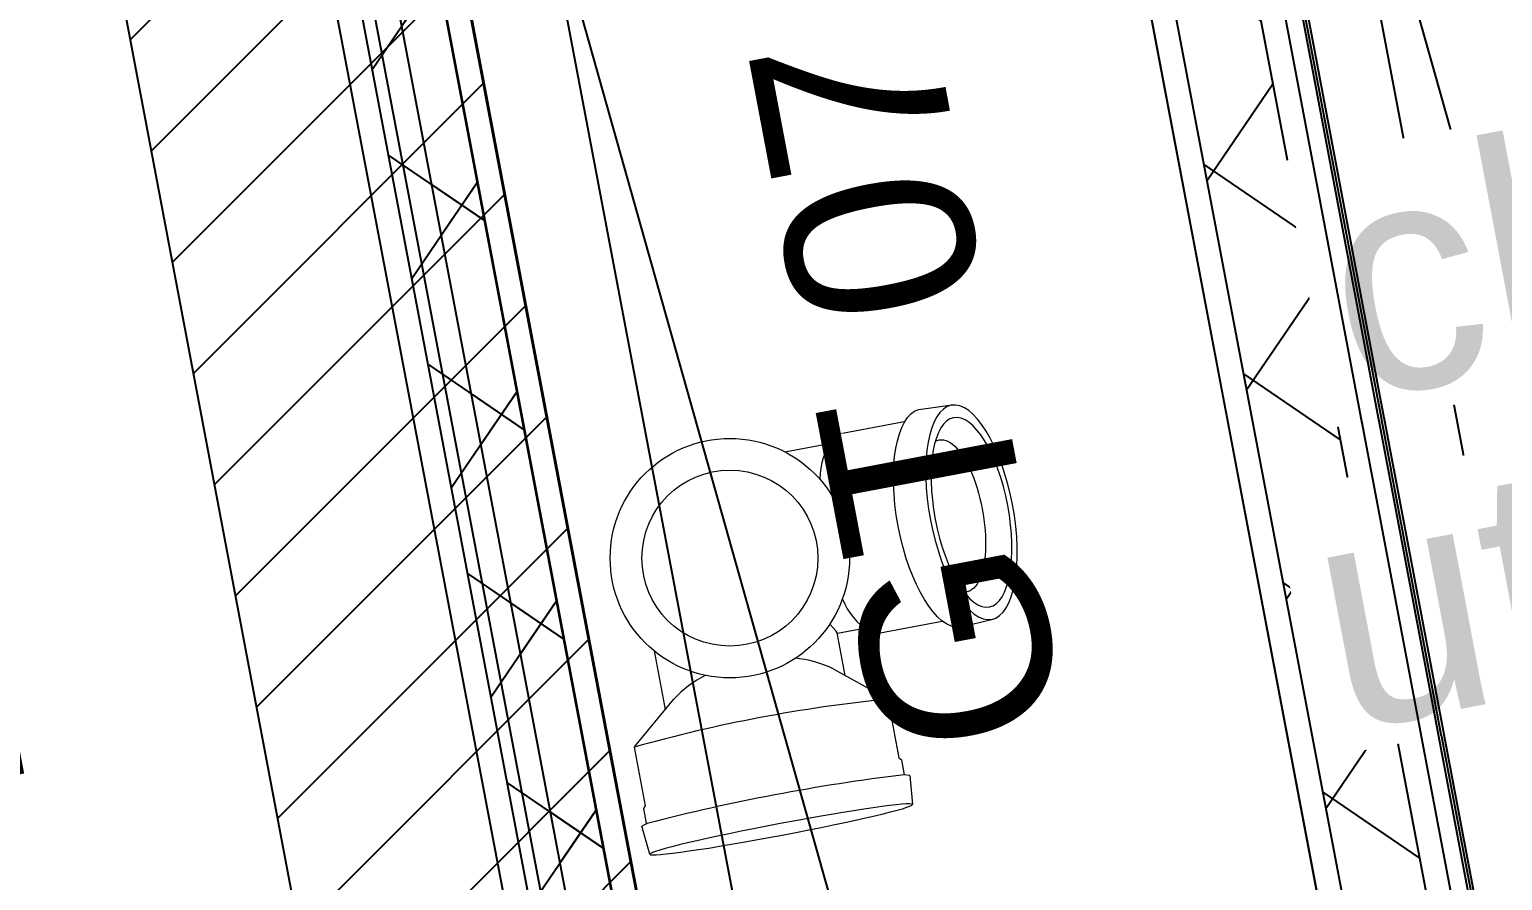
# Model space of a CAD drawing. Header units: centimetres. Extents: x 197412 to 267601, y -375791 to -305433.
# Drawn here: x 217136 to 217919, y -332794 to -332342 of the extents above; entities that cross this region are included whole.
import ezdxf

# ---------------------------------------------------------------- set-up
doc = ezdxf.new("R2010")
doc.units = ezdxf.units.CM
for name, color, linetype in [('3-BAT C-Niveau 0', 250, 'Continuous'), ('prlm-EAU-CHU', 42, 'Continuous'), ('prlm-GT', 242, 'Continuous'), ('prlm-MOD', 64, 'Continuous')]:
    doc.layers.add(name, color=color, linetype=linetype)
doc.layers.add('prlm-ELEC-CFO', color=1, linetype='Continuous', lineweight=25)
doc.styles.add('Helvetica', font='arial.ttf')
doc.styles.add('prlm-elec-cfo', font='comic.ttf', dxfattribs={"height": 12})

# ---------------------------------------------------------------- blocks, each defined once
blk = doc.blocks.new('MTI900_Alu_390')
at = {"layer": 'prlm-MOD', "color": 1, "linetype": 'Continuous'}
for p, q in [((-4.225, 0), (4.225, 0)), ((-4.105, -0.105), (4.105, -0.105)), ((-4.1, -0.12), (4.1, -0.12)), ((-3.96, -0.09), (3.96, -0.09))]:
    blk.add_line(p, q, dxfattribs=at)
blk = doc.blocks.new('xi.aam33')
at = {"layer": 'prlm-EAU-CHU', "color": 0, "lineweight": 13}
for p, q in [((-5.89, 11.331), (-5.799, 13.123)), ((5.799, 13.123), (5.89, 11.331)), ((-5.41, 7.114), (-5.41, 10.463)), ((5.41, 10.463), (5.41, 7.114)), ((13.12, 7.25), (13.031, 6.97)), ((13.12, 7.25), (14.668, 7.106)), ((-5, 3.931), (-5, 6.323)), ((5, 6.323), (5, 4.87)), ((6.828, 4.34), (8.907, 6.841)), ((8.922, 6.85), (12.093, 6.85)), ((12.093, 6.85), (12.219, 6.97)), ((12.219, 6.97), (13.031, 6.97)), ((7.269, 4.87), (4.958, 4.867)), ((8.907, -6.841), (6.828, -4.34)), ((4.091, -4.87), (7.269, -4.87)), ((12.093, -6.85), (8.922, -6.85)), ((12.219, -6.97), (12.093, -6.85)), ((13.031, -6.97), (12.219, -6.97)), ((13.028, -6.944), (13.12, -7.25)), ((14.668, -7.106), (13.12, -7.25))]:
    blk.add_line(p, q, dxfattribs=at)
at = {"layer": 'prlm-EAU-CHU', "color": 0, "lineweight": 13, "flags": 128}
blk.add_lwpolyline([(4.958, 4.867), (4.86, 4.836), (4.68, 4.729), (4.43, 4.564)], dxfattribs=at)
at = {"layer": 'prlm-EAU-CHU', "color": 0, "lineweight": 13}
for radius in [6.36, 4.675]:
    blk.add_circle((0, 0), radius, dxfattribs=at)
for centre, radius, start, end in [((-4.475, 7.136), 0.936, 184.66048, 218.12589), ((4.475, 7.136), 0.936, 321.87411, 355.33952), ((-2.54, 9.094), 3.683, 223.50702, 258.77599), ((2.54, 9.094), 3.683, 281.22401, 316.49298), ((87.178, 0), 78.555, 174.99745, 185.00255), ((119.647, -0.014), 106.844, 176.25229, 183.71904), ((11.683, 0.728), 6.052, 143.44583, 163.86683), ((11.683, -0.728), 6.052, 196.13317, 216.55417)]:
    blk.add_arc(centre, radius, start, end, dxfattribs=at)
at = {"layer": 'prlm-EAU-CHU', "color": 0, "lineweight": 13, "extrusion": (0, 0, -1)}
for centre, major_axis, ratio in [((0, 13.073), (-5.789, 0), 0.383426), ((0, 13.073), (-5.115, 0), 0.383329), ((14.667, 0), (0, -7.101), 0.043635)]:
    blk.add_ellipse(centre, major_axis=major_axis, ratio=ratio, dxfattribs=at)
for centre, major_axis, ratio, start_param, end_param in [((-0.001, 12.093), (4.098, -0.028), 0.383971, 2.986035, 6.398097), ((0, 11.414), (5.894, 0), 0.391508, 0.036281, 3.105311)]:
    blk.add_ellipse(centre, major_axis=major_axis, ratio=ratio, start_param=start_param, end_param=end_param, dxfattribs=at)

msp = doc.modelspace()

# ---------------------------------------------------------------- hatches: boundary and pattern name
at = {"linetype": 'Continuous'}
h = msp.add_hatch(dxfattribs=at)
h.set_pattern_fill('02_ISOLANT', color=256, scale=10, angle=-79.27641, style=0, pattern_type=2)
h.set_pattern_definition([(325.723595, (82441.66, 127994.64), (45.054865, 66.106423), []), (55.723595, (82441.66, 127994.64), (66.106423, -45.054865), [])])
h.paths.add_polyline_path([(217735.22, -332043.29), (217700.17, -332094.71), (217865.02, -332965.18), (217916.44, -333000.23)])
h = msp.add_hatch(dxfattribs=at)
h.set_pattern_fill('02_ISOLANT', color=256, scale=10, angle=-79.27641, style=0, pattern_type=2)
h.set_pattern_definition([(325.723595, (82441.66, 127994.64), (45.054865, 66.106423), []), (55.723595, (82441.66, 127994.64), (66.106423, -45.054865), [])])
h.paths.add_polyline_path([(217325.83, -332165.6), (217274.41, -332130.56), (217464.95, -333136.67), (217499.99, -333085.26)])
h = msp.add_hatch(dxfattribs=at)
h.set_pattern_fill('02_ISOLANT', color=256, scale=10, angle=-79.27641, style=0, pattern_type=2)
h.set_pattern_definition([(325.723595, (82441.66, 127994.64), (45.054865, 66.106423), []), (55.723595, (82441.66, 127994.64), (66.106423, -45.054865), [])])
h.paths.add_polyline_path([(217327.88, -332178.18), (217299.83, -332159.06), (217674.97, -334139.94), (217692.3, -334102.46)])
at = {"layer": '3-BAT C-Niveau 0'}
h = msp.add_hatch(dxfattribs=at)
h.set_pattern_fill('MURS MACONNERIE-2', color=256, scale=10, style=0, pattern_type=2)
h.set_pattern_definition([(45, (82627.55, 127994.637), (-31.2347524, 39.0434405), [])])
h.paths.add_polyline_path([(217663.02, -334845.34), (217806.37, -334634.95), (217314.81, -332039.3), (217137.95, -332072.79)])

# ---------------------------------------------------------------- linework, layer by layer
at = {"linetype": 'Continuous'}
for p, q in [((217745.57, -332028.1), (217931.63, -333010.58)), ((217735.22, -332043.29), (217916.44, -333000.23)), ((217735.22, -332043.29), (217916.44, -333000.23)), ((217700.17, -332094.71), (217865.02, -332965.18)), ((217700.17, -332094.71), (217865.02, -332965.18)), ((217274.41, -332130.56), (217464.95, -333136.67)), ((217274.41, -332130.56), (217464.95, -333136.67)), ((217299.83, -332159.06), (217674.97, -334139.94)), ((217299.83, -332159.06), (217674.97, -334139.94)), ((217325.83, -332165.6), (217499.99, -333085.26)), ((217325.83, -332165.6), (217499.99, -333085.26)), ((217327.88, -332178.18), (217692.3, -334102.46)), ((217327.88, -332178.18), (217692.3, -334102.46)), ((217341.02, -332175.96), (217510.34, -333070.06)), ((217343.07, -332188.53), (217701.68, -334082.16))]:
    msp.add_line(p, q, dxfattribs=at)
at = {"linetype": 'Continuous', "lineweight": 25}
for p, q in [((217745.57, -332028.1), (217931.63, -333010.58)), ((217689.82, -332109.9), (217849.83, -332954.83)), ((217259.22, -332120.2), (217454.59, -333151.87)), ((217284.64, -332148.71), (217665.58, -334160.24)), ((217341.02, -332175.96), (217510.34, -333070.06)), ((217343.07, -332188.53), (217701.68, -334082.16))]:
    msp.add_line(p, q, dxfattribs=at)
at = {"linetype": 'Continuous', "flags": 128}
for points in [[(218189.82, -332854.87), (217961.15, -332898.18), (217813.23, -332117.1), (218009.93, -332814.64)], [(217782.48, -332987.99), (217553.81, -333031.3), (217405.89, -332250.22), (217602.59, -332947.76)]]:
    msp.add_lwpolyline(points, close=True, dxfattribs=at)
at = {"layer": '3-BAT C-Niveau 0'}
for p, q in [((217806.37, -334634.95), (217314.81, -332039.3)), ((217806.37, -334634.95), (217314.81, -332039.3)), ((217663.02, -334845.34), (217137.95, -332072.79)), ((217663.02, -334845.34), (217137.95, -332072.79))]:
    msp.add_line(p, q, dxfattribs=at)

# ---------------------------------------------------------------- block references
at = {"layer": 'prlm-EAU-CHU', "xscale": 10, "yscale": 10, "zscale": 10, "rotation": 280.7236014113927}
msp.add_blockref('xi.aam33', (217508.68, -332623.19), dxfattribs=at)

# ---------------------------------------------------------------- texts
at = {"layer": '3-BAT C-Niveau 0', "style": 'Helvetica'}
for s, insert, char_height, attachment_point, rotation, line_spacing_factor in [('GT 07', (217589.83, -332733.56), 100, 1, 100.72359, 0.25), ('\\Phsd 2,47\\P', (217275.96, -332764.2), 100.872, 2, 280.72359, 0.834288)]:
    msp.add_mtext(s, dxfattribs=dict(at, insert=insert, char_height=char_height, attachment_point=attachment_point, rotation=rotation, line_spacing_factor=line_spacing_factor))

# ---------------------------------------------------------------- next in the draw order: texts
at = {"layer": 'prlm-ELEC-CFO', "insert": (217931.82, -332636.55), "char_height": 120, "attachment_point": 5, "rotation": 10.7236, "line_spacing_factor": 0.8, "style": 'prlm-elec-cfo', "bg_fill": 3, "box_fill_scale": 1.1, "bg_fill_color": 256, "bg_fill_transparency": 0}
msp.add_mtext('uta', dxfattribs=at)

# ---------------------------------------------------------------- next in the draw order: texts
at = {"layer": 'prlm-ELEC-CFO', "insert": (217911.58, -332465.87), "char_height": 120, "attachment_point": 5, "rotation": 10.7236, "line_spacing_factor": 0.8, "style": 'prlm-elec-cfo', "bg_fill": 3, "box_fill_scale": 1.1, "bg_fill_color": 256, "bg_fill_transparency": 0}
msp.add_mtext('ch', dxfattribs=at)

# ---------------------------------------------------------------- next in the draw order: linework, layer by layer
at = {"layer": 'prlm-GT', "ltscale": 50}
msp.add_lwpolyline([(217340.7, -332176.01), (217689.82, -332109.9), (217849.99, -332954.8), (217500.87, -333020.91)], close=True, dxfattribs=at)

# ---------------------------------------------------------------- next in the draw order: block references
at = {"layer": 'prlm-MOD', "xscale": -99.99999999999972, "yscale": 99.99999999999974, "zscale": 99.9999999999996, "rotation": 100.7237167511635}
msp.add_blockref('MTI900_Alu_390', (217838.41, -332518.34), dxfattribs=at)

doc.saveas('drawing.dxf')
